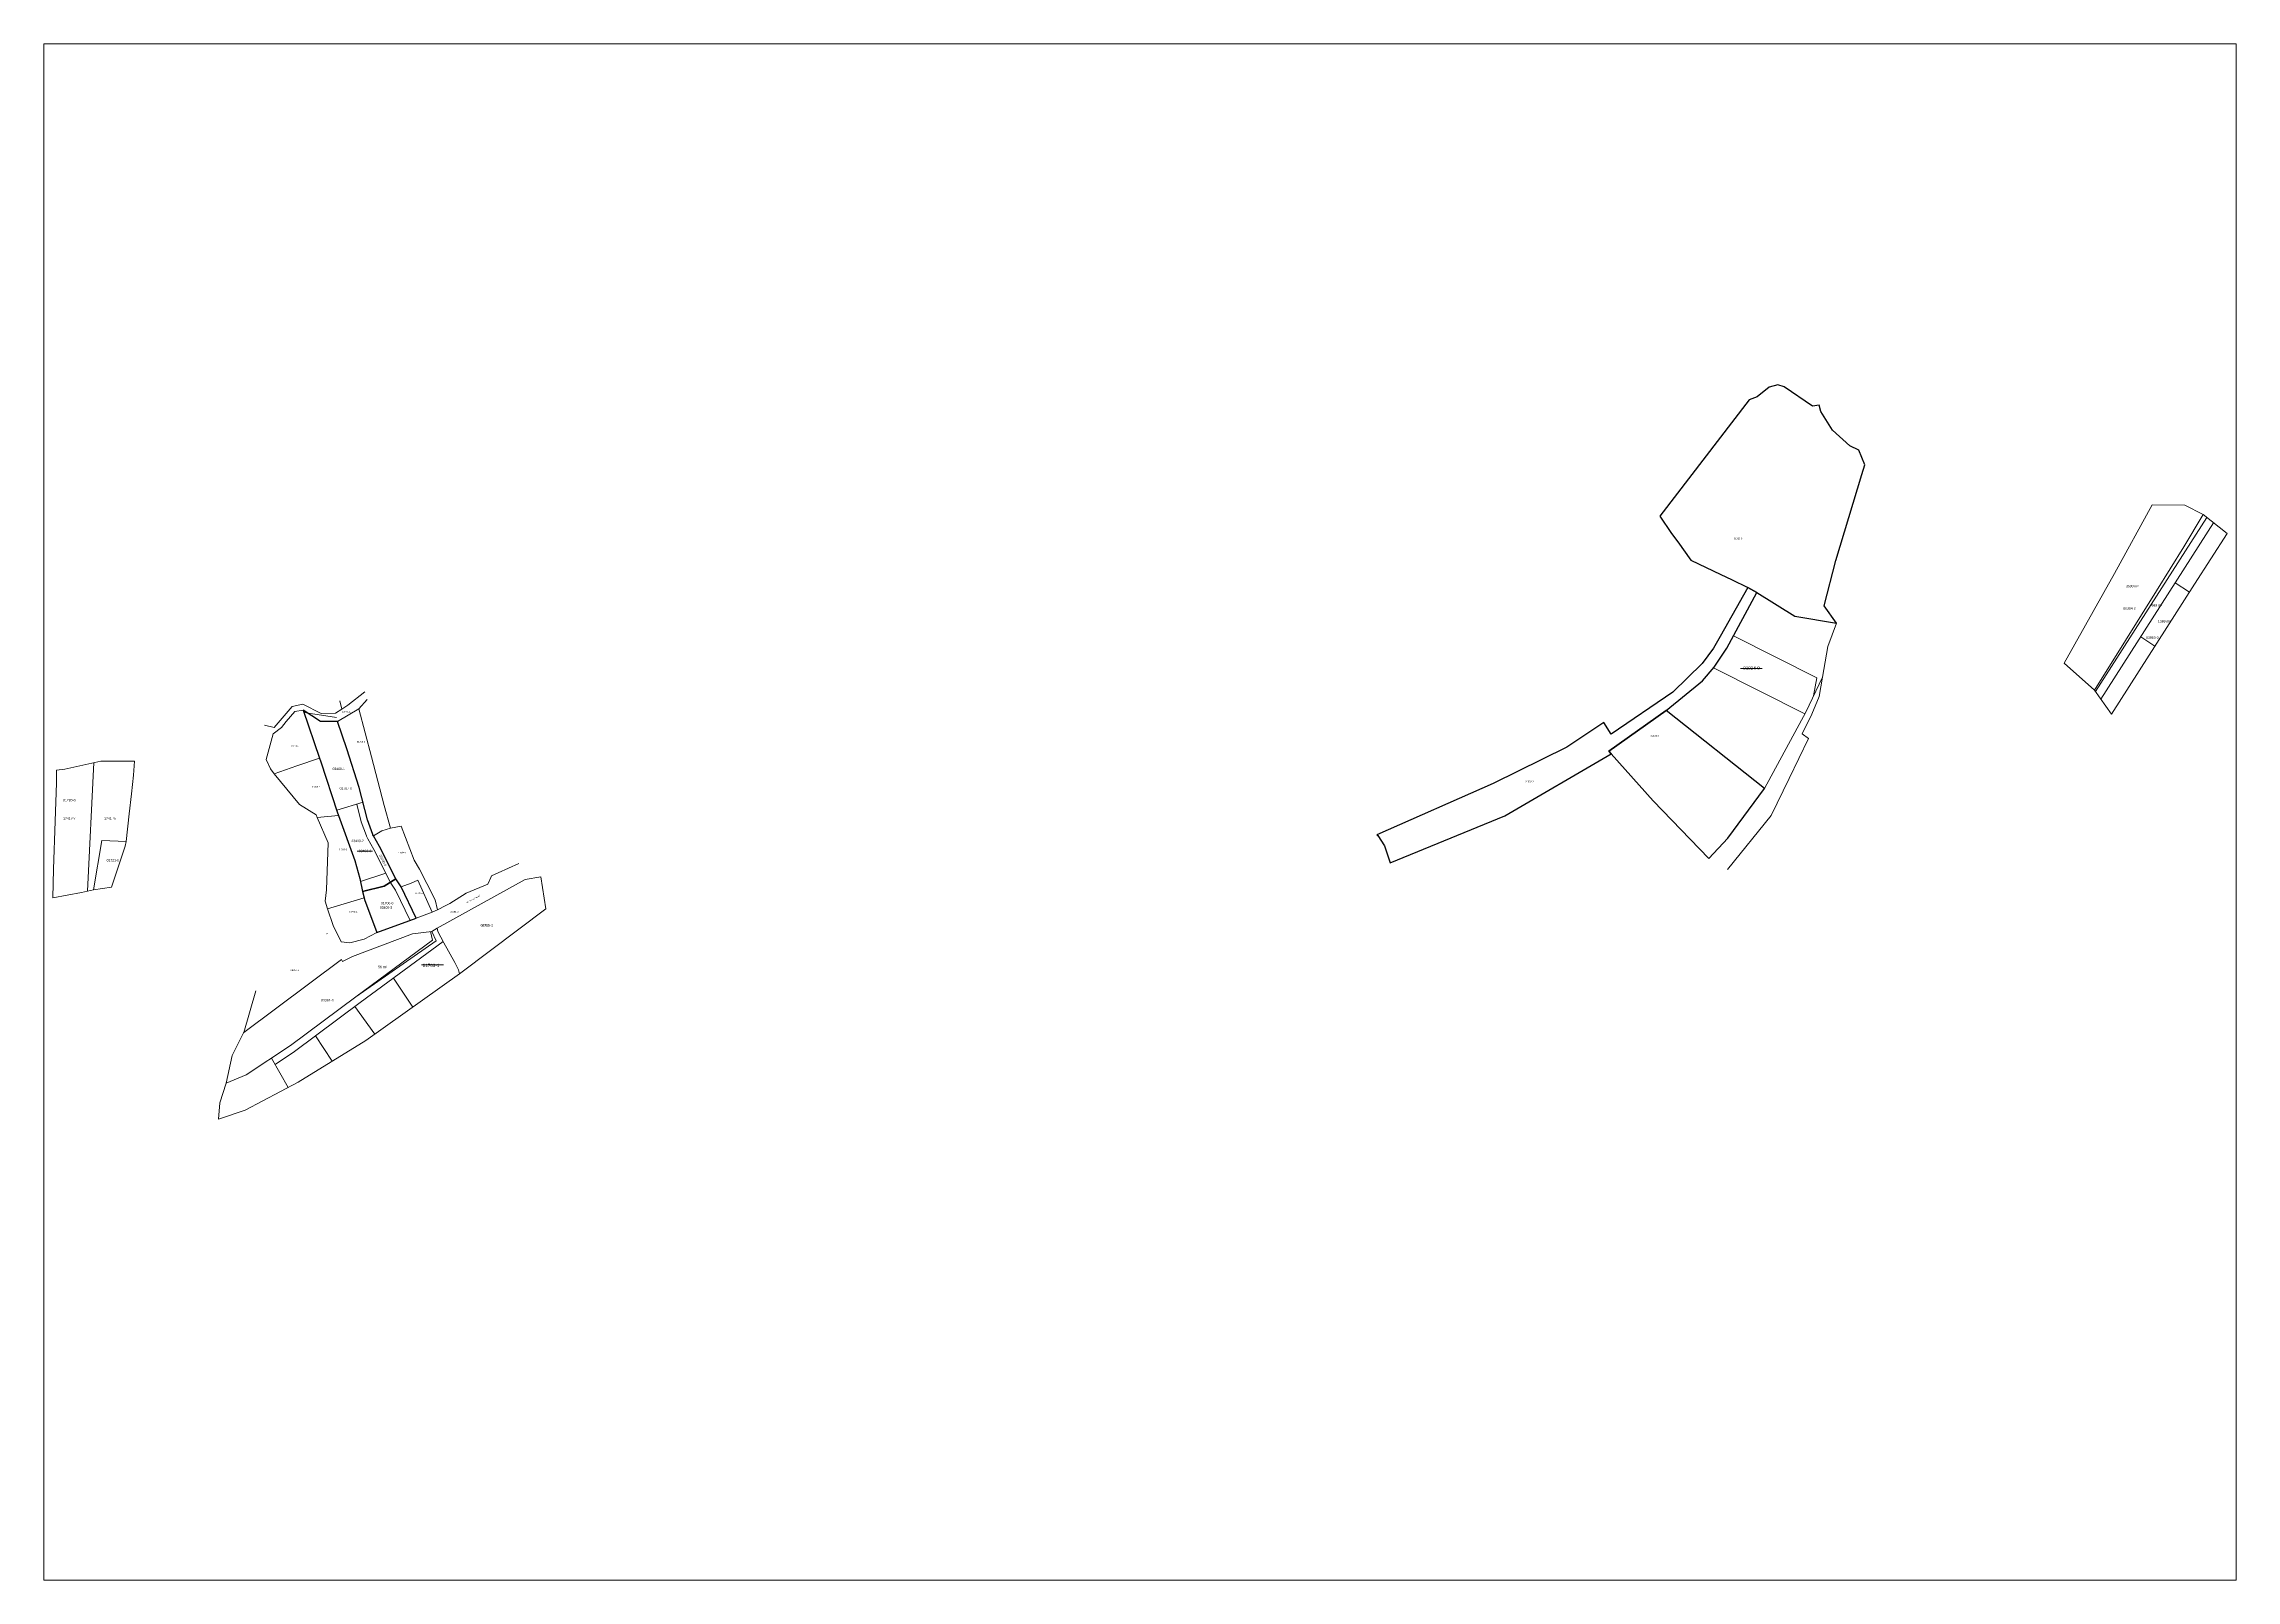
# Paper-space layout 'Layout1' of a CAD drawing. Header units: metres. Extents: x 29 to 262, y 20 to 183.
# The model-space entities are those that its viewports show. They can reach past a viewport. Long polylines and large blocks are cut down to what shows.
import ezdxf

# ---------------------------------------------------------------- set-up
doc = ezdxf.new("R2010")
doc.units = ezdxf.units.M
doc.layers.get('0').update_dxf_attribs({"lineweight": 0})
for name, color, linetype, lineweight in [('mahmuti-oborri', 1, 'Continuous', 0), ('muri', 32, 'Continuous', 0), ('Ndarjet', 5, 'Continuous', 0), ('Nr Parceles Baze', 7, 'Continuous', 0), ('Nr-Kojshi', 251, 'Continuous', 0), ('Nr-Ri', 1, 'Continuous', 0), ('Parc-Kojshi', 251, 'Continuous', 0), ('Parc-Re', 1, 'Continuous', 0), ('Parcela Baze', 7, 'Continuous', 0), ('ParcReNet_12', 4, 'Continuous', 0), ('Pikat Ndarjes garb', 5, 'Continuous', 0), ('rrnica ndarjet', 1, 'Continuous', 0), ('sip', 1, 'Continuous', 0)]:
    doc.layers.add(name, color=color, linetype=linetype, lineweight=lineweight)
doc.styles.get("Standard").update_dxf_attribs({"font": 'arial.ttf'})

msp = doc.modelspace()

# ---------------------------------------------------------------- linework, layer by layer
at = {"layer": 'mahmuti-oborri', "flags": 128}
msp.add_lwpolyline([(7514533.3, 4686474.6), (7514546.9, 4686474.6)], dxfattribs=at)
at = {"layer": 'muri', "elevation": 587.6, "flags": 128}
msp.add_lwpolyline([(7514480.6, 4686627.6), (7514468.8, 4686629.4), (7514465.9, 4686629.9), (7514463, 4686630.4), (7514460.3, 4686630.9)], dxfattribs=at)
at = {"layer": 'Ndarjet', "flags": 128}
for points in [[(7515638.2, 4686751.4), (7515569.3, 4686643.7)], [(7515642.4, 4686748.1), (7515572.6, 4686638.9)], [(7515627.6, 4686705.2), (7515618.7, 4686711)], [(7515345.4, 4686678.2), (7515396.8, 4686652.2)], [(7515606.1, 4686671.8), (7515597.3, 4686677.5)], [(7515389.5, 4686630), (7515333, 4686658.3)], [(7515396.8, 4686652.2), (7515394.9, 4686641.1)], [(7514326.5, 4686520.1), (7514330.5, 4686599.7)], [(7514511.2, 4686531.3), (7514503.8, 4686545.9), (7514500, 4686552.6), (7514499.2, 4686554.1), (7514499.2, 4686554.4), (7514495.9, 4686563.1), (7514493.2, 4686574)], [(7514526.2, 4686502), (7514517.2, 4686520.8), (7514513.9, 4686525.8), (7514511.2, 4686531.3)], [(7514442.7, 4686413), (7514454.8, 4686421), (7514495.3, 4686451.2), (7514546.7, 4686489)], [(7514440.5, 4686416.9), (7514450.7, 4686398.7)]]:
    msp.add_lwpolyline(points, dxfattribs=at)
for points, elevation in [([(7514480.8, 4686570.2), (7514497.1, 4686575.2)], 589.5), ([(7514495.6, 4686526.1), (7514511.2, 4686531.3)], 590.7)]:
    msp.add_lwpolyline(points, dxfattribs=dict(at, elevation=elevation))
at = {"layer": 'Ndarjet', "color": 6, "elevation": 591.3, "flags": 128}
for points in [[(7514540.2, 4686489.8), (7514492.6, 4686454.8)], [(7514540.2, 4686489.8), (7514538.9, 4686495.2)]]:
    msp.add_lwpolyline(points, dxfattribs=at)
at = {"layer": 'Parc-Kojshi', "lineweight": -3, "flags": 128}
for points in [[(7515424.8, 4686778.1), (7515426.6, 4686784), (7515422.8, 4686793), (7515417.3, 4686795.7), (7515406.5, 4686805.4), (7515399.3, 4686817), (7515398.4, 4686820.9), (7515394.1, 4686820.3), (7515376.7, 4686832.3), (7515372.8, 4686833.5), (7515367.4, 4686832), (7515360, 4686826.1), (7515355, 4686824.2), (7515299.7, 4686752.3), (7515307, 4686741.5), (7515310.9, 4686736.4), (7515318.8, 4686725), (7515337.5, 4686716.1), (7515344.1, 4686713), (7515354.2, 4686708), (7515359.8, 4686704.9), (7515383.2, 4686690.3), (7515409.1, 4686686.1), (7515401.5, 4686696.7), (7515408.6, 4686724.8)], [(7515326.1, 4686650.3), (7515333.3, 4686658.8), (7515341.2, 4686670.5), (7515359.8, 4686704.9), (7515354.2, 4686708), (7515337.1, 4686677.7), (7515332.9, 4686670.5), (7515326, 4686661), (7515307.7, 4686643.4), (7515269.6, 4686617.4), (7515265, 4686624.6), (7515242.1, 4686609.3), (7515196.5, 4686586.7), (7515124.5, 4686555), (7515125.1, 4686554.7), (7515129.4, 4686548.2), (7515132.9, 4686537.6), (7515203.8, 4686566.7), (7515269.6, 4686605.1), (7515268.2, 4686606.9), (7515303.7, 4686631.9)], [(7515364.5, 4686583.6), (7515303.7, 4686631.9), (7515268.2, 4686606.9), (7515269.6, 4686605.1), (7515295.5, 4686576.1), (7515330.1, 4686540.4), (7515341.8, 4686552.9)]]:
    msp.add_lwpolyline(points, close=True, dxfattribs=at)
at = {"layer": 'Parc-Kojshi'}
for points in [[(7514498.3, 4686643.5), (7514487.8, 4686635.2)], [(7514494.6, 4686633.1), (7514499.6, 4686638.7)], [(7514453.2, 4686634.4), (7514442.1, 4686621.5)], [(7514446.7, 4686621.5), (7514449.6, 4686625.1)], [(7514449.6, 4686625.1), (7514454.9, 4686631.3)], [(7514459.8, 4686635.9), (7514453.2, 4686634.4)], [(7514454.9, 4686631.3), (7514460, 4686632.1)], [(7514471.3, 4686630.1), (7514459.8, 4686635.9)], [(7514480, 4686630.4), (7514471.3, 4686630.1)], [(7514484.1, 4686632.7), (7514480, 4686630.4)], [(7514481.4, 4686625.2), (7514494.6, 4686633.1)], [(7514484.1, 4686632.7), (7514482.8, 4686638)], [(7514487.8, 4686635.2), (7514484.1, 4686632.7)], [(7514502.3, 4686603.3), (7514494.6, 4686633.1)], [(7514442.1, 4686621.5), (7514436.1, 4686622.9)], [(7514437.1, 4686601.7), (7514441.6, 4686617.6)], [(7514441.6, 4686617.6), (7514446.7, 4686621.5)], [(7514439.8, 4686595.8), (7514437.1, 4686601.7)], [(7514442.2, 4686592.8), (7514456.2, 4686597.7)], [(7514456.2, 4686597.7), (7514470.2, 4686602.5)], [(7514470.2, 4686602.5), (7514471, 4686600.1)], [(7514510.1, 4686573.2), (7514502.3, 4686603.3)], [(7514442.2, 4686592.8), (7514439.8, 4686595.8)], [(7514457.9, 4686573.7), (7514442.2, 4686592.8)], [(7514468.1, 4686567.5), (7514457.9, 4686573.7)], [(7514514.1, 4686559.1), (7514510.1, 4686573.2)], [(7514468.8, 4686565.8), (7514468.1, 4686567.5)], [(7514468.8, 4686565.8), (7514481.9, 4686567)], [(7514475.6, 4686550), (7514468.8, 4686565.8)], [(7514508.8, 4686557.6), (7514503.5, 4686554.5)], [(7514514.1, 4686559.1), (7514508.8, 4686557.6)], [(7514520.8, 4686560.3), (7514514.1, 4686559.1)], [(7514528.8, 4686539.3), (7514520.8, 4686560.3)], [(7514474.5, 4686521), (7514475.6, 4686550)], [(7514503.2, 4686555.2), (7514503.2, 4686555.1)], [(7514503.2, 4686555.1), (7514503.5, 4686554.5)], [(7514532.1, 4686533.8), (7514528.8, 4686539.3)], [(7514536.6, 4686525), (7514532.1, 4686533.8)], [(7514576.7, 4686529.7), (7514576.2, 4686528.7)], [(7514580.8, 4686531.5), (7514576.7, 4686529.7)], [(7514593.6, 4686537.2), (7514580.8, 4686531.5)], [(7514473.7, 4686513.9), (7514474.5, 4686521)], [(7514520.7, 4686522.8), (7514526.9, 4686525.2)], [(7514526.9, 4686525.2), (7514531.1, 4686526.9)], [(7514531.1, 4686526.9), (7514540, 4686507.2)], [(7514541.7, 4686514.9), (7514536.6, 4686525)], [(7514550.9, 4686512.5), (7514560.9, 4686518.9)], [(7514574.4, 4686524.5), (7514560.9, 4686518.9)], [(7514576.2, 4686528.7), (7514574.4, 4686524.5)], [(7514475.2, 4686509.2), (7514473.7, 4686513.9)], [(7514497.8, 4686516), (7514475.2, 4686509.2)], [(7514475.2, 4686509.2), (7514478.6, 4686498.9)], [(7514540, 4686507.2), (7514530, 4686503.4)], [(7514543.2, 4686508.7), (7514540, 4686507.2)], [(7514543.2, 4686508.7), (7514541.7, 4686514.9)], [(7514548.4, 4686511.2), (7514543.2, 4686508.7)], [(7514550.9, 4686512.5), (7514548.4, 4686511.2)], [(7514474.9, 4686493.7), (7514474.8, 4686494)], [(7514478.6, 4686498.9), (7514483.5, 4686488.8)], [(7514488.9, 4686488.2), (7514497.9, 4686490.5)], [(7514527.7, 4686493.8), (7514490.6, 4686479.8)], [(7514497.9, 4686490.5), (7514505.7, 4686494.5)], [(7514539.8, 4686495.3), (7514527.7, 4686493.8)], [(7514483.8, 4686477.9), (7514423.3, 4686432.8)], [(7514483.5, 4686488.8), (7514488.9, 4686488.2)], [(7514484.5, 4686476.6), (7514483.8, 4686477.9)], [(7514490.6, 4686479.8), (7514484.5, 4686476.6)], [(7514558.4, 4686470.2), (7514556.8, 4686469)], [(7514423.3, 4686432.8), (7514430.7, 4686458.5)], [(7514416.2, 4686418.4), (7514423.2, 4686432.4)], [(7514423.2, 4686432.4), (7514423.3, 4686432.8)], [(7514412.5, 4686401.4), (7514416.2, 4686418.4)]]:
    msp.add_lwpolyline(points, dxfattribs=at)
at = {"layer": 'Parc-Re'}
msp.add_line((7514493.5, 4686544.9), (7514503, 4686545), dxfattribs=at)
at = {"layer": 'Parc-Re', "color": 0, "flags": 128}
msp.add_lwpolyline([(7514520.7, 4686522.8), (7514517.4, 4686527.9), (7514507.4, 4686547.8), (7514503.5, 4686554.5), (7514503.2, 4686555.1), (7514503.2, 4686555.2), (7514499.8, 4686564.3), (7514494.8, 4686584.3), (7514487, 4686608.3), (7514481.4, 4686625.2), (7514470.8, 4686625.2), (7514460, 4686632.1), (7514470.2, 4686602.5), (7514471, 4686600.1), (7514481.1, 4686569.3), (7514481.9, 4686567), (7514492, 4686539.1), (7514495.2, 4686528.1), (7514496.7, 4686520), (7514497.8, 4686516), (7514498.1, 4686515), (7514505.7, 4686494.5), (7514530, 4686503.4)], close=True, dxfattribs=at)
at = {"layer": 'Parcela Baze', "flags": 128}
for points in [[(7515624, 4686733.2), (7515635.9, 4686753.3), (7515624.7, 4686759.1), (7515604.5, 4686759.3), (7515581, 4686716.8), (7515549.9, 4686661.3), (7515568.7, 4686644.5), (7515607.1, 4686706)], [(7515650.8, 4686741.5), (7515635.9, 4686753.3), (7515624, 4686733.2), (7515607.1, 4686706), (7515568.7, 4686644.5), (7515579.2, 4686629.6), (7515590.1, 4686646.8), (7515630.7, 4686710.1)], [(7515403.6, 4686671.5), (7515409.1, 4686686.1), (7515383.2, 4686690.3), (7515359.8, 4686704.9), (7515341.2, 4686670.5), (7515333.3, 4686658.8), (7515326.1, 4686650.3), (7515303.7, 4686631.9), (7515364.5, 4686583.6), (7515390.1, 4686631), (7515400.4, 4686652.6)], [(7514352.4, 4686568.1), (7514353.8, 4686580.3), (7514355.1, 4686592), (7514355.7, 4686600.7), (7514334.8, 4686600.6), (7514312.6, 4686595.7), (7514307.5, 4686595.1), (7514307.4, 4686587.2), (7514306.6, 4686563.5), (7514305.6, 4686533.7), (7514305.1, 4686516), (7514322.8, 4686519.4), (7514330.4, 4686520.9), (7514335.4, 4686551.5), (7514350.5, 4686551)], [(7514349.9, 4686548), (7514350.5, 4686551), (7514335.4, 4686551.5), (7514330.4, 4686520.9), (7514341.5, 4686522.6)], [(7514556.8, 4686469), (7514556.1, 4686471.5), (7514553.9, 4686476.1), (7514547.1, 4686488.2), (7514543.5, 4686495.2), (7514543.1, 4686497.2), (7514539.8, 4686495.3), (7514542.4, 4686489.5), (7514492.6, 4686454.8), (7514452.2, 4686424.7), (7514424.8, 4686406.6), (7514412.5, 4686401.4), (7514408.5, 4686389.1), (7514407.6, 4686379), (7514424.1, 4686384.6), (7514456.9, 4686402), (7514498.9, 4686427.7)]]:
    msp.add_lwpolyline(points, close=True, dxfattribs=at)
at = {"layer": 'Parcela Baze'}
for points in [[(7515581, 4686716.8), (7515604.5, 4686759.3)], [(7515604.5, 4686759.3), (7515624.7, 4686759.1)], [(7515624, 4686733.2), (7515635.9, 4686753.3)], [(7515624.7, 4686759.1), (7515635.9, 4686753.3)], [(7515635.9, 4686753.3), (7515650.8, 4686741.5)], [(7515607.1, 4686706), (7515624, 4686733.2)], [(7515630.7, 4686710.1), (7515650.8, 4686741.5)], [(7515549.9, 4686661.3), (7515581, 4686716.8)], [(7515590.1, 4686646.8), (7515630.7, 4686710.1)], [(7515568.7, 4686644.5), (7515607.1, 4686706)], [(7515549.9, 4686661.3), (7515568.7, 4686644.5)], [(7515568.7, 4686644.5), (7515579.2, 4686629.6)], [(7515579.2, 4686629.6), (7515590.1, 4686646.8)], [(7514312.6, 4686595.7), (7514334.8, 4686600.6)], [(7514334.8, 4686600.6), (7514355.7, 4686600.7)], [(7514355.7, 4686600.7), (7514355.1, 4686592)], [(7514306.6, 4686563.5), (7514307.4, 4686587.2)], [(7514307.4, 4686587.2), (7514307.5, 4686595.1)], [(7514307.5, 4686595.1), (7514312.6, 4686595.7)], [(7514355.1, 4686592), (7514353.8, 4686580.3)], [(7514353.8, 4686580.3), (7514352.4, 4686568.1)], [(7514305.6, 4686533.7), (7514306.6, 4686563.5)], [(7514352.4, 4686568.1), (7514350.5, 4686551)], [(7514335.4, 4686551.5), (7514330.4, 4686520.9)], [(7514335.4, 4686551.5), (7514330.4, 4686520.9)], [(7514350.5, 4686551), (7514335.4, 4686551.5)], [(7514350.5, 4686551), (7514335.4, 4686551.5)], [(7514349.9, 4686548), (7514341.5, 4686522.6)], [(7514350.5, 4686551), (7514349.9, 4686548)], [(7514305.1, 4686516), (7514305.6, 4686533.7)], [(7514322.8, 4686519.4), (7514305.1, 4686516)], [(7514330.4, 4686520.9), (7514322.8, 4686519.4)], [(7514341.5, 4686522.6), (7514330.4, 4686520.9)], [(7514543.1, 4686497.2), (7514597.5, 4686527.3)], [(7514597.5, 4686527.3), (7514607.2, 4686529)], [(7514607.2, 4686529), (7514610.2, 4686509.2)], [(7514610.2, 4686509.2), (7514558.4, 4686470.2)], [(7514539.8, 4686495.3), (7514527.7, 4686493.8)], [(7514558.4, 4686470.2), (7514556.8, 4686469)]]:
    msp.add_lwpolyline(points, dxfattribs=at)
at = {"layer": 'Parcela Baze', "flags": 128}
for points in [[(7515400.4, 4686652.6), (7515398.4, 4686640.6)], [(7515398.4, 4686640.6), (7515393.7, 4686629.8)], [(7515393.7, 4686629.8), (7515387.7, 4686617.5)], [(7515391.7, 4686614.7), (7515379.7, 4686589.9)], [(7515387.7, 4686617.5), (7515391.7, 4686614.7)], [(7515379.7, 4686589.9), (7515368.6, 4686567)], [(7515368.6, 4686567), (7515341.5, 4686533.5)]]:
    msp.add_lwpolyline(points, dxfattribs=at)
at = {"layer": 'Parcela Baze', "lineweight": -3, "flags": 128}
for points in [[(7514487, 4686608.3), (7514481.4, 4686625.2), (7514470.8, 4686625.2), (7514460, 4686632.1), (7514470.2, 4686602.5), (7514471, 4686600.1), (7514481.1, 4686569.3), (7514481.9, 4686567), (7514492, 4686539.1), (7514495.2, 4686528.1), (7514496.7, 4686520), (7514510.2, 4686523.3), (7514517.4, 4686527.9), (7514507.4, 4686547.8), (7514503.5, 4686554.5), (7514503.2, 4686555.1), (7514503.2, 4686555.2), (7514499.8, 4686564.3), (7514494.8, 4686584.3)], [(7514520.7, 4686522.8), (7514517.4, 4686527.9), (7514510.2, 4686523.3), (7514496.7, 4686520), (7514497.8, 4686516), (7514498.1, 4686515), (7514505.7, 4686494.5), (7514530, 4686503.4)]]:
    msp.add_lwpolyline(points, close=True, dxfattribs=at)
at = {"layer": 'ParcReNet_12', "flags": 128}
for points in [[(7515568.7, 4686644.5), (7515579.2, 4686629.6), (7515590.1, 4686646.8), (7515630.7, 4686710.1), (7515650.8, 4686741.5), (7515635.9, 4686753.3), (7515624.7, 4686759.1), (7515604.5, 4686759.3), (7515581, 4686716.8), (7515549.9, 4686661.3)], [(7514494.8, 4686584.3), (7514487, 4686608.3), (7514481.4, 4686625.2), (7514470.8, 4686625.2), (7514460, 4686632.1), (7514470.2, 4686602.5), (7514471, 4686600.1), (7514481.1, 4686569.3), (7514481.9, 4686567), (7514492, 4686539.1), (7514495.2, 4686528.1), (7514496.7, 4686520), (7514497.8, 4686516), (7514498.1, 4686515), (7514505.7, 4686494.5), (7514530, 4686503.4), (7514520.7, 4686522.8), (7514517.4, 4686527.9), (7514507.4, 4686547.8), (7514503.5, 4686554.5), (7514503.2, 4686555.1), (7514503.2, 4686555.2), (7514499.8, 4686564.3)], [(7514350.5, 4686551), (7514352.4, 4686568.1), (7514353.8, 4686580.3), (7514355.1, 4686592), (7514355.7, 4686600.7), (7514334.8, 4686600.6), (7514312.6, 4686595.7), (7514307.5, 4686595.1), (7514307.4, 4686587.2), (7514306.6, 4686563.5), (7514305.6, 4686533.7), (7514305.1, 4686516), (7514322.8, 4686519.4), (7514330.4, 4686520.9), (7514341.5, 4686522.6), (7514349.9, 4686548)]]:
    msp.add_lwpolyline(points, close=True, dxfattribs=at)
at = {"layer": 'Pikat Ndarjes garb', "flags": 128}
for points in [[(7514527.9, 4686448.4), (7514515.9, 4686466.4)], [(7514504.4, 4686431.6), (7514492.1, 4686448.8)], [(7514478.1, 4686415), (7514467.6, 4686430.6)]]:
    msp.add_lwpolyline(points, dxfattribs=at)
at = {"layer": 'rrnica ndarjet'}
msp.add_line((7515363.1, 4686658), (7515349.6, 4686657.9), dxfattribs=at)

# ---------------------------------------------------------------- texts
msp.add_text('Rr. "Jashar Topalli"', height=0.8, rotation=28.7517).set_placement((7514561.5, 4686512.7))
at = {"layer": 'Nr Parceles Baze'}
for s, height, p in [('00984-0', 1.5, (7515586.5, 4686694.4)), ('00983-0', 1.5, (7515600.7, 4686676.3)), ('01024-0', 2, (7515351.3, 4686657.2)), ('01707-0', 1.5, (7514482.6, 4686583)), ('01720-0', 1.5, (7514311.5, 4686575.7)), ('01721-0', 1.5, (7514338.4, 4686538.5)), ('01706-0', 1.5, (7514508.2, 4686512)), ('01703-2', 1.5, (7514569.9, 4686498.4)), ('01703-1', 2, (7514534.1, 4686473.2)), ('03361-3', 1.5, (7514471.2, 4686451.9))]:
    msp.add_text(s, height=height, dxfattribs=at).set_placement(p)
at = {"layer": 'Nr-Kojshi', "lineweight": -3}
for s, p in [('01025-0', (7515345.6, 4686737.9)), ('01023-0', (7515293.9, 4686615.8)), ('01033-0', (7515216.5, 4686587.5))]:
    msp.add_text(s, height=1, dxfattribs=at).set_placement(p)
at = {"layer": 'Nr-Kojshi'}
for s, p in [('03229-0', (7514484.1, 4686630.4)), ('01700-0', (7514493.3, 4686612.1)), ('01709-1', (7514452.7, 4686609.5)), ('01709-2', (7514465.4, 4686584.2)), ('01709-3', (7514482.1, 4686545.4)), ('01699-0', (7514518.6, 4686543.5)), ('01701-0', (7514529.3, 4686518.5)), ('01708-0', (7514488.6, 4686506.8)), ('01691-0', (7514551, 4686506.9)), ('01703-2', (7514569.9, 4686498.4)), ('03361-2', (7514452.3, 4686470.8))]:
    msp.add_text(s, height=1, dxfattribs=at).set_placement(p)
at = {"layer": 'Nr-Ri'}
for s, p in [('03400-1', (7514478.2, 4686595.1)), ('03400-2', (7514489.9, 4686550.5)), ('03400-3', (7514507.5, 4686509.3))]:
    msp.add_text(s, height=1.5, dxfattribs=at).set_placement(p)
msp.add_text('03400-4', height=1.5, rotation=296.584, dxfattribs=at).set_placement((7514507, 4686542.3))
at = {"layer": 'ParcReNet_12', "color": 0}
msp.add_text('03400-0', height=1.5, dxfattribs=at).set_placement((7514494.5, 4686544.3))
at = {"layer": 'sip'}
for s, p in [('3590 m²', (7515588.2, 4686708.2)), ('689 m²', (7515604, 4686696.3)), ('1389 m²', (7515608, 4686686.4)), ('1741 m²', (7514311.5, 4686564.4)), ('1741 m²', (7514336.9, 4686564.4)), ('56 m²', (7514506.4, 4686472.5))]:
    msp.add_text(s, height=1.5, dxfattribs=at).set_placement(p)

psp = doc.layouts.get("Layout1")

# ---------------------------------------------------------------- viewports
at = {"layer": 'mahmuti-oborri', "view_target_point": (370776.43, 310629.57)}
psp.add_viewport(center=(145.33, 101.83), size=(232.53, 162.9325), view_center_point=(7144201.55, 4375939.57), view_height=950.7209, dxfattribs=at)

doc.saveas('drawing.dxf')
